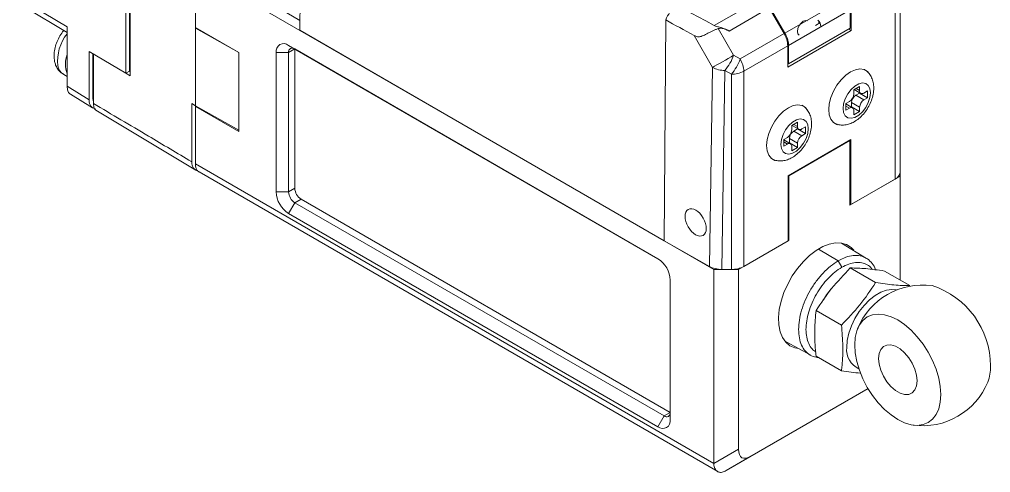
# Paper-space layout '시트2-ENG' of a CAD drawing. Header units: millimetres. Extents: x 5 to 415, y 5 to 292.
# Drawn here: x 269.4 to 324.6, y 227.3 to 253.1 of the extents above; entities that cross this region are included whole.
import ezdxf

# ---------------------------------------------------------------- set-up
doc = ezdxf.new("R2010")
doc.units = ezdxf.units.MM

psp = doc.layouts.new('시트2-ENG')

# ---------------------------------------------------------------- linework, layer by layer
at = {"color": 7, "linetype": 'Continuous', "lineweight": 18}
for p, q in [((275.437, 250.019), (275.437, 262.256)), ((275.646, 250.139), (275.646, 262.132)), ((275.692, 262.105), (275.692, 249.88)), ((285.426, 258.644), (285.333, 252.467)), ((308.88, 238.872), (279.393, 255.894)), ((279.393, 255.894), (279.393, 252.628)), ((279.393, 252.589), (279.393, 255.814)), ((319.486, 256.038), (319.486, 244.419)), ((319.194, 244.011), (319.194, 255.105)), ((269.387, 254.289), (272.102, 252.665)), ((308.908, 252.735), (311.545, 254.258)), ((316.437, 254.33), (312.929, 252.305)), ((269.692, 253.772), (272.102, 252.331)), ((285.342, 253.03), (284.269, 253.649)), ((312.039, 253.733), (309.762, 252.419)), ((312.929, 252.305), (312.037, 253.831)), ((312.88, 252.276), (312.039, 253.733)), ((316.643, 253.632), (313.138, 251.609)), ((316.643, 252.582), (316.643, 253.632)), ((316.693, 252.448), (316.693, 253.661)), ((306.051, 240.507), (306.146, 253.053)), ((314.863, 252.861), (314.859, 252.988)), ((272.102, 252.665), (272.102, 249.28)), ((281.868, 251.199), (279.393, 252.628)), ((279.427, 252.608), (279.393, 252.589)), ((279.393, 248.18), (279.393, 252.589)), ((281.863, 251.198), (279.393, 252.589)), ((285.333, 252.467), (306.051, 240.507)), ((309.138, 252.558), (310.011, 251.046)), ((316.693, 252.448), (313.087, 250.366)), ((316.643, 252.582), (313.138, 250.559)), ((314.92, 252.894), (314.658, 252.743)), ((316.552, 252.53), (316.693, 252.448)), ((308.81, 250.353), (307.766, 252.162)), ((310.38, 250.833), (312.88, 252.276)), ((284.697, 251.608), (305.698, 239.484)), ((284.697, 251.608), (285.05, 251.403)), ((285.05, 251.403), (284.697, 251.199)), ((305.707, 239.479), (285.05, 251.403)), ((285.05, 251.403), (285.05, 243.483)), ((313.087, 251.579), (310.587, 250.136)), ((313.087, 250.366), (313.087, 251.579)), ((313.138, 250.559), (313.138, 251.609)), ((273.353, 251.264), (275.437, 250.019)), ((273.353, 248.507), (273.353, 251.264)), ((273.561, 248.623), (273.561, 251.14)), ((273.596, 251.119), (273.608, 251.112)), ((273.596, 251.119), (273.596, 248.302)), ((273.596, 251.119), (273.596, 251.119)), ((281.867, 251.2), (281.863, 251.198)), ((281.863, 251.198), (281.863, 246.788)), ((281.868, 246.708), (281.868, 251.199)), ((283.99, 243.279), (283.99, 251.199)), ((283.99, 251.199), (284.697, 251.199)), ((284.697, 251.199), (284.697, 243.279)), ((310.011, 251.046), (310.38, 250.833)), ((308.638, 239.039), (308.81, 250.353)), ((313.138, 250.559), (313.087, 250.588)), ((271.907, 249.948), (272.102, 249.835)), ((275.437, 250.019), (275.646, 250.139)), ((275.447, 250.024), (275.692, 249.88)), ((275.692, 250.112), (275.646, 250.139)), ((309.511, 250.18), (309.339, 238.874)), ((309.88, 249.967), (309.511, 250.18)), ((309.88, 238.874), (309.88, 249.967)), ((310.587, 250.136), (310.587, 239.043)), ((272.102, 249.28), (273.353, 248.507)), ((317.177, 249.277), (316.847, 249.087)), ((317.177, 249.039), (317.177, 249.277)), ((272.298, 248.829), (273.552, 248.054)), ((316.847, 249.087), (316.847, 248.849)), ((316.868, 249.099), (317.249, 248.879)), ((316.964, 248.78), (317.171, 248.9)), ((316.964, 248.78), (317.424, 248.515)), ((317.171, 248.9), (317.171, 248.924)), ((317.171, 248.9), (317.63, 248.634)), ((317.63, 249.015), (317.424, 248.896)), ((317.424, 248.515), (317.63, 248.634)), ((317.63, 248.634), (317.63, 249.015)), ((279.184, 248.303), (279.393, 248.18)), ((279.184, 244.996), (279.184, 248.303)), ((279.393, 248.18), (281.863, 246.788)), ((279.393, 248.18), (279.393, 248.137)), ((279.431, 248.158), (279.393, 248.137)), ((281.868, 246.708), (279.393, 248.137)), ((279.393, 248.137), (279.393, 244.871)), ((316.599, 248.42), (316.393, 248.301)), ((316.393, 248.301), (316.393, 247.92)), ((316.774, 248.056), (316.393, 248.276)), ((316.393, 247.92), (316.599, 248.039)), ((316.696, 248.101), (316.717, 248.114)), ((316.717, 248.114), (316.717, 248.352)), ((317.177, 248.086), (316.717, 248.352)), ((316.717, 248.114), (317.177, 247.848)), ((317.177, 247.848), (317.177, 248.086)), ((273.74, 247.916), (279.418, 244.524)), ((316.847, 247.896), (316.847, 247.658)), ((316.847, 247.658), (317.177, 247.848)), ((313.641, 247.236), (313.311, 247.046)), ((313.311, 247.046), (313.311, 246.808)), ((313.332, 247.058), (313.713, 246.838)), ((313.641, 246.998), (313.641, 247.236)), ((314.095, 246.974), (313.888, 246.855)), ((314.095, 246.593), (314.095, 246.974)), ((281.868, 246.792), (281.863, 246.788)), ((313.064, 246.379), (312.857, 246.26)), ((313.429, 246.739), (313.635, 246.858)), ((313.429, 246.739), (313.888, 246.474)), ((313.635, 246.858), (313.635, 246.883)), ((313.635, 246.858), (314.095, 246.593)), ((313.888, 246.474), (314.095, 246.593)), ((312.857, 246.26), (312.857, 245.879)), ((313.239, 246.015), (312.857, 246.235)), ((312.857, 245.879), (313.064, 245.998)), ((316.676, 246.253), (313.105, 244.191)), ((313.158, 244.2), (316.623, 246.2)), ((313.16, 246.06), (313.181, 246.073)), ((313.181, 246.073), (313.181, 246.311)), ((313.641, 246.045), (313.181, 246.311)), ((313.181, 246.073), (313.641, 245.807)), ((313.311, 245.855), (313.311, 245.617)), ((313.311, 245.617), (313.641, 245.807)), ((313.641, 245.807), (313.641, 246.045)), ((316.623, 246.2), (316.603, 246.211)), ((316.623, 242.525), (316.623, 246.2)), ((316.676, 246.253), (316.676, 242.558)), ((279.393, 244.871), (308.88, 227.849)), ((279.601, 244.413), (309.105, 227.38)), ((313.105, 244.191), (313.105, 240.496)), ((313.139, 244.211), (313.158, 244.2)), ((313.158, 240.525), (313.158, 244.2)), ((316.623, 242.525), (319.486, 244.179)), ((319.486, 244.179), (319.486, 244.419)), ((319.486, 238.265), (319.486, 244.179)), ((316.676, 242.558), (319.194, 244.011)), ((283.99, 243.279), (284.697, 243.279)), ((284.697, 243.279), (285.05, 243.483)), ((284.697, 242.054), (285.05, 242.666)), ((285.404, 242.871), (285.05, 242.666)), ((285.05, 242.666), (306.051, 230.543)), ((285.404, 242.871), (306.405, 230.747)), ((316.623, 242.588), (316.676, 242.558)), ((305.698, 229.93), (284.697, 242.054)), ((308.638, 239.039), (306.051, 240.507)), ((310.294, 238.872), (313.158, 240.525)), ((310.587, 239.043), (313.105, 240.496)), ((313.158, 240.525), (313.105, 240.556)), ((317.572, 239.502), (316.138, 240.365)), ((316.163, 238.995), (315.956, 239.36)), ((308.88, 238.872), (310.294, 238.872)), ((308.88, 227.849), (308.88, 238.872)), ((309.339, 238.874), (309.88, 238.874)), ((310.294, 238.872), (310.294, 228.657)), ((318.086, 238.125), (316.645, 238.957)), ((320.03, 237.951), (318.589, 238.783)), ((306.405, 238.259), (306.405, 230.339)), ((316.141, 235.706), (314.7, 236.538)), ((312.994, 234.765), (314.392, 233.992)), ((316.141, 233.113), (314.7, 233.945)), ((317.656, 232.099), (309.587, 227.44)), ((310.994, 228.253), (317.656, 232.099)), ((306.051, 230.543), (305.698, 229.93)), ((306.051, 230.543), (306.405, 230.747)), ((308.88, 227.84), (310.294, 228.657)), ((310.994, 228.253), (309.58, 227.436)), ((309.58, 227.436), (309.587, 227.44))]:
    psp.add_line(p, q, dxfattribs=at)
at = {"color": 8, "linetype": 'Continuous', "lineweight": 18}
for p, q in [((316.97, 249.158), (317.177, 249.039)), ((273.596, 248.603), (273.561, 248.623)), ((316.599, 248.039), (316.393, 248.158)), ((313.435, 247.117), (313.641, 246.998)), ((313.064, 245.998), (312.857, 246.117)), ((315.956, 239.36), (314.839, 240.03))]:
    psp.add_line(p, q, dxfattribs=at)
at = {"color": 8, "linetype": 'Continuous', "lineweight": 18, "flags": 128}
psp.add_lwpolyline([(314.208, 253.002), (314.1, 253.023), (313.971, 252.979), (313.842, 252.875), (313.733, 252.728), (313.661, 252.56), (313.635, 252.397), (313.661, 252.263), (313.733, 252.18), (313.733, 252.18)], dxfattribs=at)
at = {"color": 7, "linetype": 'Continuous', "lineweight": 18, "flags": 128}
for points in [[(308.81, 250.353), (308.922, 250.417), (309.056, 250.494), (309.207, 250.582), (309.37, 250.676), (309.538, 250.773), (309.705, 250.869), (309.865, 250.961), (310.011, 251.046)], [(317.776, 249.93), (317.773, 249.935), (317.625, 250.121), (317.43, 250.234), (317.195, 250.269), (316.933, 250.224), (316.658, 250.101)], [(316.658, 250.101), (316.383, 249.906), (316.121, 249.649), (315.886, 249.343), (315.691, 249.004), (315.543, 248.648), (315.452, 248.293), (315.421, 247.957), (315.452, 247.657), (315.543, 247.408), (315.691, 247.222), (315.886, 247.109), (315.915, 247.1)], [(316.234, 248.018), (316.265, 247.784), (316.357, 247.604), (316.502, 247.495), (316.688, 247.464), (316.901, 247.515), (317.122, 247.642), (317.335, 247.837), (317.521, 248.083), (317.666, 248.36), (317.758, 248.645), (317.789, 248.917), (317.758, 249.151), (317.666, 249.331), (317.521, 249.44), (317.335, 249.471), (317.122, 249.42), (316.901, 249.293), (316.688, 249.098), (316.502, 248.852), (316.357, 248.575), (316.265, 248.29), (316.234, 248.018)], [(313.122, 248.06), (312.847, 247.865), (312.586, 247.608), (312.351, 247.302), (312.155, 246.963), (312.008, 246.607), (311.916, 246.252), (311.885, 245.916), (311.916, 245.616), (312.008, 245.367), (312.155, 245.181), (312.351, 245.068), (312.38, 245.059)], [(314.24, 247.889), (314.237, 247.894), (314.09, 248.08), (313.894, 248.193), (313.659, 248.228), (313.398, 248.183), (313.122, 248.06)], [(312.698, 245.977), (312.73, 245.743), (312.822, 245.563), (312.967, 245.454), (313.153, 245.423), (313.365, 245.474), (313.587, 245.601), (313.799, 245.796), (313.985, 246.042), (314.13, 246.319), (314.222, 246.604), (314.254, 246.876), (314.222, 247.11), (314.13, 247.29), (313.985, 247.399), (313.799, 247.43), (313.587, 247.379), (313.365, 247.252), (313.153, 247.057), (312.967, 246.811), (312.822, 246.534), (312.73, 246.249), (312.698, 245.977)], [(316.845, 239.977), (316.698, 240.125), (316.438, 240.287), (316.137, 240.375), (315.805, 240.384), (315.449, 240.316), (315.078, 240.171), (314.702, 239.955), (314.332, 239.671), (313.976, 239.328), (313.643, 238.935), (313.343, 238.501), (313.083, 238.038), (312.869, 237.558), (312.708, 237.073), (312.604, 236.596), (312.559, 236.14), (312.574, 235.715), (312.649, 235.334), (312.782, 235.005), (312.97, 234.738), (313.207, 234.539), (313.488, 234.414), (313.704, 234.372)], [(316.446, 234.438), (316.476, 234.831), (316.565, 235.244), (316.711, 235.666), (316.907, 236.08), (317.148, 236.473), (317.426, 236.831), (317.73, 237.143), (318.05, 237.397), (318.377, 237.585), (318.697, 237.701), (319.002, 237.741), (319.275, 237.704)], [(316.895, 234.587), (316.926, 234.127), (317.015, 233.643), (317.162, 233.148), (317.363, 232.654), (317.613, 232.172), (317.905, 231.715), (318.233, 231.294), (318.588, 230.919), (318.962, 230.6), (319.345, 230.344), (319.728, 230.158), (320.102, 230.046), (320.457, 230.01), (320.785, 230.053), (321.077, 230.173), (321.327, 230.366), (321.527, 230.629), (321.675, 230.954), (321.764, 231.334), (321.794, 231.759), (321.764, 232.219), (321.675, 232.702), (321.527, 233.197), (321.327, 233.691), (321.077, 234.173), (320.785, 234.63), (320.457, 235.051), (320.102, 235.426), (319.728, 235.745), (319.345, 236.001), (318.962, 236.188), (318.588, 236.3), (318.233, 236.335), (317.905, 236.292), (317.613, 236.173), (317.363, 235.979), (317.162, 235.717), (317.015, 235.392), (316.926, 235.012), (316.895, 234.587)], [(318.249, 233.805), (318.281, 234.09), (318.375, 234.321), (318.525, 234.486), (318.722, 234.574), (318.956, 234.58), (319.213, 234.505), (319.477, 234.353), (319.734, 234.132), (319.968, 233.855), (320.165, 233.538), (320.315, 233.201), (320.409, 232.861), (320.441, 232.54), (320.409, 232.255), (320.315, 232.024), (320.165, 231.86), (319.968, 231.772), (319.734, 231.765), (319.477, 231.84), (319.213, 231.993), (318.956, 232.214), (318.722, 232.49), (318.525, 232.807), (318.375, 233.145), (318.281, 233.484), (318.249, 233.805)]]:
    psp.add_lwpolyline(points, dxfattribs=at)
at = {"color": 7, "linetype": 'Continuous', "lineweight": 18}
for centre, radius, start, end in [((307.586, 252.524), 1.535, 122.6398, 159.803), ((314.569, 252.716), 0.394, 353.7012, 54.9867), ((311.645, 251.53), 1.443, 1.9565, 31.1437), ((284.421, 251.269), 0.437, 50.7967, 189.214), ((284.912, 251.234), 0.218, 50.7967, 189.214), ((273.626, 250.54), 1.623, 159.8887, 200.1113), ((307.382, 251.986), 2.792, 319.6831, 340.3169), ((307.751, 251.773), 2.792, 319.6831, 340.3169), ((309.145, 250.087), 1.443, 1.9565, 31.1437), ((309.499, 251.638), 1.458, 241.8317, 270.4874), ((309.909, 251.41), 1.443, 268.8559, 298.0402), ((316.309, 248.873), 0.538, 302.6055, 357.3945), ((317.254, 248.327), 0.538, 122.6055, 177.3945), ((317.327, 249.015), 0.153, 170.786, 309.2033), ((316.696, 247.92), 0.153, 350.786, 129.2033), ((317.714, 248.062), 0.538, 122.6055, 177.3945), ((313.792, 246.974), 0.153, 170.786, 309.2033), ((312.774, 246.832), 0.538, 302.6055, 357.3945), ((313.719, 246.286), 0.538, 122.6055, 177.3945), ((314.178, 246.021), 0.538, 122.6055, 177.3945), ((313.16, 245.879), 0.153, 350.786, 129.2033), ((279.883, 244.817), 0.493, 173.7012, 234.9867), ((318.986, 244.469), 0.503, 294.3747, 354.3052), ((285.525, 243.349), 1.537, 182.6055, 237.3945), ((285.464, 243.314), 0.768, 182.6055, 237.3945), ((285.818, 243.518), 0.768, 182.6055, 237.3945), ((304.87, 238.189), 1.537, 2.6055, 57.3945), ((309.909, 240.316), 1.443, 268.8559, 298.0402), ((318.057, 235.553), 3.339, 136.7167, 151.5411), ((320.759, 233.989), 4, 82.2349, 157.7598), ((319.815, 233.38), 4.808, 0.1392, 72.017), ((317.618, 234.297), 1.181, 173.1152, 246.0466), ((322.265, 233.334), 2.359, 338.6429, 1.3919), ((320.759, 233.989), 4, 262.2349, 337.7598), ((305.974, 230.269), 0.437, 230.7967, 9.214), ((306.189, 230.712), 0.218, 230.7967, 9.214)]:
    psp.add_arc(centre, radius, start, end, dxfattribs=at)
at = {"color": 8, "linetype": 'Continuous', "lineweight": 18}
for centre, radius, start, end in [((273.992, 250.732), 2.433, 140.9313, 186.4994), ((272.294, 250.565), 0.728, 188.558, 237.8961)]:
    psp.add_arc(centre, radius, start, end, dxfattribs=at)
at = {"color": 7, "linetype": 'Continuous', "lineweight": 18}
for centre, major_axis, ratio, start_param, end_param in [((387.785, 206.224), (81.029, -47.59), 0.007557, 2.915028, 3.137304), ((377.317, 212.267), (81.733, -46.378), 0.007622, 2.59292, 2.631892), ((309.728, 251.285), (-0.707, 1.225), 0.577335, 5.463585, 6.128989), ((274.06, 248.915), (0.5, 0.866), 0.577206, 2.356266, 3.411474), ((309.339, 239.451), (1, 0), 0.577243, 3.935679, 4.712389), ((311.694, 230.273), (1.212, 2.1), 0.333351, 2.617959, 3.665156), ((310.294, 227.849), (1.414, 0), 0.577382, 3.141593, 3.151593)]:
    psp.add_ellipse(centre, major_axis=major_axis, ratio=ratio, start_param=start_param, end_param=end_param, dxfattribs=at)
psp.add_ellipse((307.85, 241.545), major_axis=(-0.425, 0.736), ratio=0.587458, dxfattribs=at)
for points, knots in [([(271.911, 252.446), (271.889, 252.422), (271.787, 252.31), (271.642, 252.07), (271.484, 251.739), (271.384, 251.388), (271.339, 251.033), (271.371, 250.806), (271.387, 250.693)], [0, 0, 0, 0, 0.050631, 0.236099, 0.422466, 0.611635, 0.806152, 1, 1, 1, 1]), ([(307.766, 252.162), (307.828, 252.135), (307.952, 252.079), (308.176, 252.111), (308.417, 252.225), (308.69, 252.375), (308.939, 252.496), (309.084, 252.541), (309.138, 252.558)], [0, 0, 0, 0, 0.154072, 0.309207, 0.488335, 0.671502, 0.878231, 1, 1, 1, 1]), ([(309.762, 252.419), (309.614, 252.492), (309.406, 252.594), (309.133, 252.662), (308.993, 252.697), (308.933, 252.724), (308.908, 252.735)], [0, 0, 0, 0, 0.5436634, 0.7640714, 0.9027298, 1, 1, 1, 1]), ([(312.929, 252.305), (312.996, 252.172), (313.116, 251.933), (313.131, 251.708), (313.138, 251.609)], [0, 0, 0, 0, 0.557568, 1, 1, 1, 1]), ([(271.387, 250.693), (271.405, 250.625), (271.447, 250.468), (271.568, 250.248), (271.725, 250.062), (271.854, 249.989), (271.906, 249.96)], [0, 0, 0, 0, 0.226711, 0.522877, 0.808984, 1, 1, 1, 1]), ([(315.793, 247.166), (315.862, 247.14), (316.014, 247.081), (316.27, 247.071), (316.541, 247.117), (316.813, 247.226), (317.08, 247.397), (317.334, 247.628), (317.56, 247.909), (317.747, 248.225), (317.887, 248.565), (317.971, 248.919), (317.989, 249.259), (317.942, 249.568), (317.839, 249.835), (317.679, 250.054), (317.536, 250.194), (317.441, 250.236), (317.426, 250.243)], [0, 0, 0, 0, 0.0489011, 0.1084969, 0.1690165, 0.2327881, 0.3009651, 0.3724801, 0.4447113, 0.5169471, 0.589786, 0.6639591, 0.7405223, 0.8074795, 0.8702875, 0.9302699, 0.9890162, 1, 1, 1, 1]), ([(272.102, 249.28), (272.111, 249.193), (272.127, 249.02), (272.211, 248.873), (272.288, 248.844), (272.304, 248.838)], [0, 0, 0, 0, 0.4501153, 0.8894192, 1, 1, 1, 1]), ([(273.596, 248.454), (273.588, 248.47), (273.564, 248.515), (273.562, 248.58), (273.561, 248.623)], [0, 0, 0, 0, 0.351562, 1, 1, 1, 1]), ([(273.596, 248.302), (274.639, 247.686), (276.502, 246.586), (278.364, 245.482), (279.184, 244.996)], [0, 0, 0, 0, 0.560004, 1, 1, 1, 1]), ([(273.783, 247.904), (273.751, 247.923), (273.669, 247.971), (273.608, 248.119), (273.599, 248.25), (273.596, 248.302)], [0, 0, 0, 0, 0.277214, 0.713182, 1, 1, 1, 1]), ([(312.258, 245.125), (312.326, 245.099), (312.478, 245.04), (312.734, 245.03), (313.006, 245.076), (313.277, 245.185), (313.545, 245.356), (313.798, 245.587), (314.025, 245.868), (314.212, 246.184), (314.351, 246.524), (314.436, 246.878), (314.454, 247.218), (314.406, 247.527), (314.303, 247.794), (314.144, 248.013), (314.001, 248.153), (313.905, 248.195), (313.89, 248.202)], [0, 0, 0, 0, 0.0489011, 0.1084969, 0.1690165, 0.2327881, 0.3009651, 0.3724801, 0.4447113, 0.5169471, 0.589786, 0.6639591, 0.7405223, 0.8074795, 0.8702875, 0.9302699, 0.9890162, 1, 1, 1, 1]), ([(279.184, 244.996), (279.191, 244.909), (279.207, 244.734), (279.331, 244.569), (279.446, 244.49), (279.523, 244.498), (279.526, 244.499)], [0, 0, 0, 0, 0.32763, 0.65526, 0.982862, 1, 1, 1, 1]), ([(314.821, 233.876), (314.782, 233.876), (314.612, 233.878), (314.356, 233.994), (314.073, 234.221), (313.864, 234.554), (313.735, 234.97), (313.691, 235.455), (313.735, 235.99), (313.864, 236.555), (314.073, 237.128), (314.355, 237.687), (314.698, 238.21), (315.089, 238.676), (315.514, 239.076), (315.808, 239.265), (315.956, 239.36)], [0, 0, 0, 0, 0.022343, 0.097501, 0.172691, 0.247916, 0.323131, 0.398339, 0.473551, 0.548764, 0.623968, 0.699162, 0.774358, 0.849568, 0.924786, 1, 1, 1, 1]), ([(315.956, 239.36), (316.103, 239.435), (316.397, 239.586), (316.822, 239.677), (317.213, 239.662), (317.558, 239.536), (317.834, 239.298), (318.007, 239.062), (318.057, 238.886), (318.068, 238.849)], [0, 0, 0, 0, 0.159754, 0.319502, 0.479261, 0.639044, 0.798846, 0.958642, 1, 1, 1, 1]), ([(317.893, 238.871), (317.881, 238.891), (317.808, 239.011), (317.609, 239.15), (317.303, 239.271), (316.947, 239.282), (316.563, 239.2), (316.296, 239.064), (316.163, 238.995)], [0, 0, 0, 0, 0.037002, 0.22919, 0.422363, 0.614427, 0.807483, 1, 1, 1, 1]), ([(316.163, 238.995), (316.029, 238.909), (315.762, 238.737), (315.377, 238.374), (315.022, 237.952), (314.712, 237.478), (314.457, 236.972), (314.268, 236.454), (314.152, 235.942), (314.112, 235.458), (314.151, 235.018), (314.27, 234.643), (314.443, 234.354), (314.604, 234.237), (314.676, 234.185)], [0, 0, 0, 0, 0.0850947, 0.1694333, 0.2541791, 0.3387421, 0.4232299, 0.5080061, 0.5923333, 0.6771424, 0.7615474, 0.8461982, 0.930874, 1, 1, 1, 1]), ([(314.7, 236.538), (314.981, 236.961), (315.548, 237.814), (316.277, 238.574), (316.645, 238.957)], [0, 0, 0, 0, 0.495216, 1, 1, 1, 1]), ([(316.645, 238.957), (316.925, 238.952), (317.493, 238.94), (318.221, 238.836), (318.589, 238.783)], [0, 0, 0, 0, 0.495216, 1, 1, 1, 1]), ([(316.141, 235.706), (316.502, 236.083), (317.231, 236.842), (317.799, 237.695), (318.086, 238.125)], [0, 0, 0, 0, 0.495216, 1, 1, 1, 1]), ([(318.086, 238.125), (318.447, 238.074), (319.176, 237.969), (319.744, 237.957), (320.03, 237.951)], [0, 0, 0, 0, 0.495216, 1, 1, 1, 1]), ([(314.7, 233.945), (314.688, 234.061), (314.636, 234.573), (314.594, 235.467), (314.665, 236.179), (314.7, 236.538)], [0, 0, 0, 0, 0.1269715, 0.560077, 1, 1, 1, 1]), ([(316.141, 233.113), (316.153, 233.216), (316.205, 233.667), (316.247, 234.512), (316.177, 235.306), (316.141, 235.706)], [0, 0, 0, 0, 0.1269715, 0.560077, 1, 1, 1, 1]), ([(317.249, 232.977), (317.234, 232.978), (316.92, 232.991), (316.521, 233.054), (316.141, 233.113)], [0, 0, 0, 0, 0.048144, 1, 1, 1, 1]), ([(309.58, 227.436), (309.504, 227.399), (309.352, 227.323), (309.154, 227.337), (308.993, 227.455), (308.898, 227.641), (308.885, 227.785), (308.88, 227.84)], [0, 0, 0, 0, 0.2167717, 0.4334534, 0.649886, 0.8645239, 1, 1, 1, 1])]:
    psp.add_open_spline(points, degree=3, knots=knots, dxfattribs=at)

doc.saveas('drawing.dxf')
